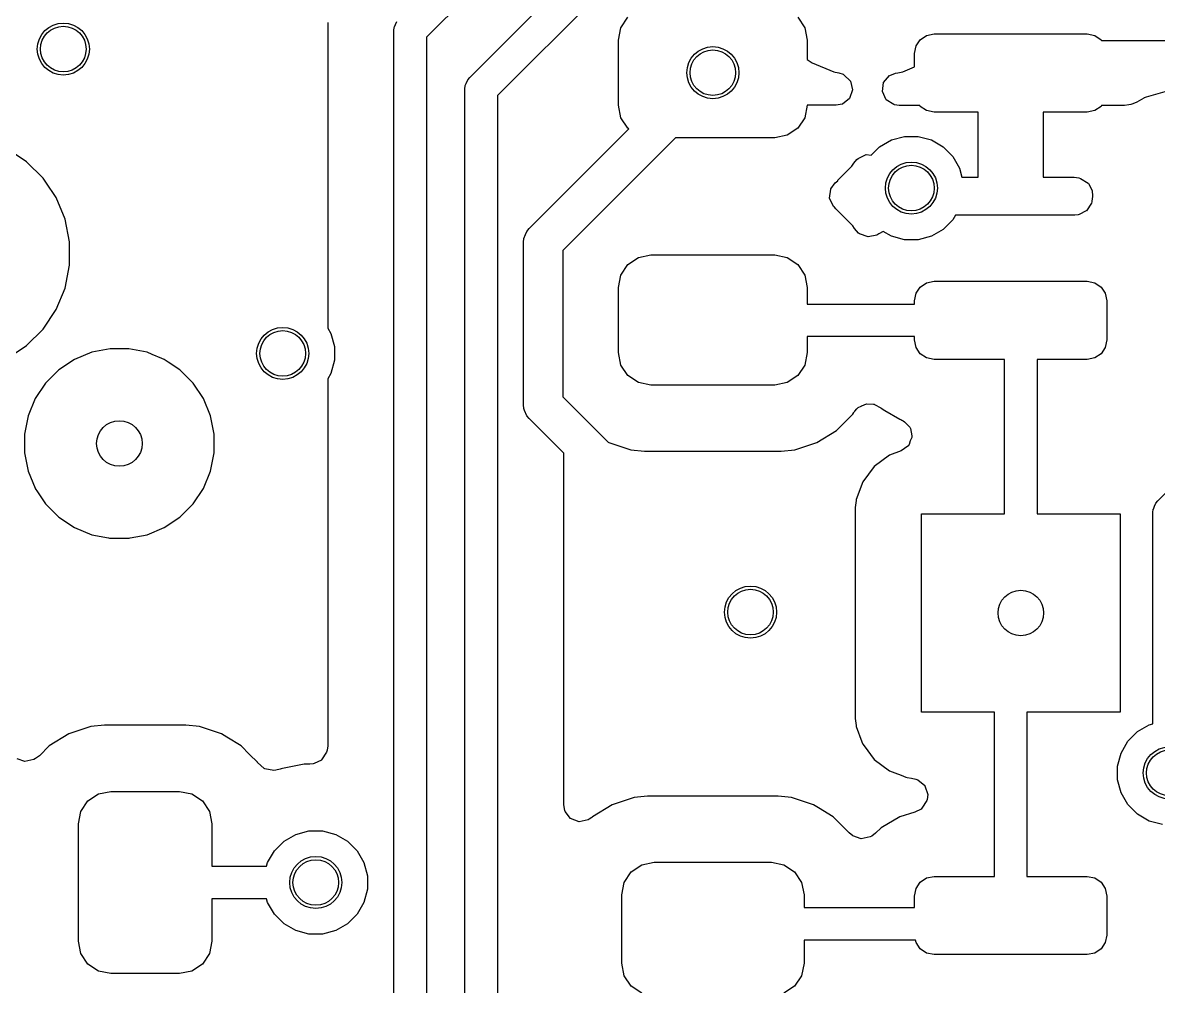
# Model space of a CAD drawing. Header units: inches. Extents: x -2.18 to 1.8, y 0.44 to 2.81.
# Drawn here: x -1.3086 to -0.9654, y 1.6636 to 1.955 of the extents above; entities that cross this region are included whole.
import ezdxf

# ---------------------------------------------------------------- set-up
doc = ezdxf.new("R2010")
doc.units = ezdxf.units.IN
doc.header["$MEASUREMENT"] = 0
doc.layers.add('BLACK', color=250, linetype='CONTINUOUS')

msp = doc.modelspace()

# ---------------------------------------------------------------- linework, layer by layer
at = {"layer": 'BLACK', "linetype": 'CONTINUOUS'}
for p, q in [((-1.08928, 2.04786), (-1.18654, 1.95061)), ((-1.17348, 1.93848), (-1.07913, 2.03283)), ((-1.07361, 2.02443), (-1.16508, 1.93296)), ((-1.12779, 1.95351), (-1.12566, 1.9567)), ((-1.07434, 1.9567), (-1.07221, 1.95351)), ((-1.2164, 1.95511), (-1.2164, 1.86267)), ((-1.19638, 1.95265), (-1.19628, 1.95361)), ((-1.19628, 1.95361), (-1.19623, 1.95374)), ((-1.19623, 1.95374), (-1.19591, 1.95451)), ((-1.19591, 1.95451), (-1.19555, 1.95538)), ((-1.12854, 1.94974), (-1.12779, 1.95351)), ((-1.07221, 1.95351), (-1.07146, 1.94974)), ((-1.19638, 1.54558), (-1.19638, 1.95265)), ((-1.18654, 1.95061), (-1.18654, 1.54354)), ((-1.12854, 1.93006), (-1.12854, 1.94974)), ((-1.07146, 1.94974), (-1.07146, 1.94386)), ((-1.03859, 1.94797), (-1.03731, 1.94988)), ((-1.03731, 1.94988), (-1.03539, 1.95116)), ((-1.03539, 1.95116), (-1.03313, 1.95161)), ((-1.03313, 1.95161), (-0.98687, 1.95161)), ((-0.98687, 1.95161), (-0.98461, 1.95116)), ((-0.98461, 1.95116), (-0.98269, 1.94988)), ((-0.98269, 1.94988), (-0.98253, 1.94965)), ((-0.98253, 1.94965), (-0.96139, 1.94965)), ((-1.03904, 1.94571), (-1.03859, 1.94797)), ((-1.07146, 1.94386), (-1.06998, 1.94288)), ((-1.06998, 1.94288), (-1.06998, 1.94288)), ((-1.06998, 1.94288), (-1.06998, 1.94288)), ((-1.06998, 1.94288), (-1.06347, 1.94018)), ((-1.03904, 1.94166), (-1.03904, 1.94571)), ((-1.06347, 1.94018), (-1.06305, 1.9401)), ((-1.06305, 1.9401), (-1.06241, 1.93997)), ((-1.06241, 1.93997), (-1.06189, 1.93987)), ((-1.06189, 1.93987), (-1.06058, 1.9394)), ((-1.06058, 1.9394), (-1.06037, 1.93929)), ((-1.06037, 1.93929), (-1.05839, 1.93738)), ((-1.04659, 1.93902), (-1.04656, 1.93903)), ((-1.04656, 1.93903), (-1.04653, 1.93905)), ((-1.04653, 1.93905), (-1.04485, 1.93974)), ((-1.04485, 1.93974), (-1.04406, 1.93989)), ((-1.04406, 1.93989), (-1.04261, 1.94018)), ((-1.04261, 1.94018), (-1.03904, 1.94166)), ((-1.17492, 1.935), (-1.17483, 1.93596)), ((-1.17483, 1.93596), (-1.17481, 1.93601)), ((-1.17481, 1.93601), (-1.17455, 1.93662)), ((-1.17455, 1.93662), (-1.17409, 1.93773)), ((-1.17409, 1.93773), (-1.17348, 1.93848)), ((-1.17409, 1.93773), (-1.17409, 1.93773)), ((-1.05839, 1.93738), (-1.05776, 1.9347)), ((-1.04878, 1.93422), (-1.04839, 1.93694)), ((-1.04839, 1.93694), (-1.04659, 1.93902)), ((-1.17492, 1.585), (-1.17492, 1.935)), ((-1.16508, 1.93296), (-1.16508, 1.58704)), ((-1.05776, 1.9347), (-1.05867, 1.93211)), ((-1.04764, 1.93171), (-1.04878, 1.93422)), ((-0.9698, 1.93222), (-0.97191, 1.93097)), ((-0.9697, 1.93229), (-0.9698, 1.93222)), ((-0.96907, 1.93248), (-0.9697, 1.93229)), ((-0.96902, 1.93248), (-0.96907, 1.93248)), ((-0.9634, 1.93412), (-0.96902, 1.93248)), ((-1.12779, 1.92629), (-1.12854, 1.93006)), ((-1.07146, 1.93006), (-1.07221, 1.92629)), ((-1.0627, 1.93006), (-1.07146, 1.93006)), ((-1.06091, 1.9304), (-1.0627, 1.93006)), ((-1.06084, 1.93042), (-1.06091, 1.9304)), ((-1.05867, 1.93211), (-1.06084, 1.93042)), ((-1.04533, 1.93023), (-1.04764, 1.93171)), ((-1.0451, 1.93016), (-1.04533, 1.93023)), ((-1.04372, 1.92996), (-1.0451, 1.93016)), ((-1.03747, 1.92996), (-1.04372, 1.92996)), ((-1.03731, 1.92972), (-1.03747, 1.92996)), ((-1.03539, 1.92844), (-1.03731, 1.92972)), ((-0.98269, 1.92972), (-0.98461, 1.92844)), ((-0.98253, 1.92996), (-0.98269, 1.92972)), ((-0.97562, 1.92996), (-0.98253, 1.92996)), ((-0.97433, 1.93013), (-0.97562, 1.92996)), ((-0.97372, 1.9303), (-0.97433, 1.93013)), ((-0.97311, 1.93047), (-0.97372, 1.9303)), ((-0.97191, 1.93097), (-0.97311, 1.93047)), ((-1.12566, 1.9231), (-1.12779, 1.92629)), ((-1.07221, 1.92629), (-1.07434, 1.9231)), ((-1.03313, 1.92799), (-1.03539, 1.92844)), ((-1.01984, 1.92799), (-1.03313, 1.92799)), ((-1.01984, 1.90831), (-1.01984, 1.92799)), ((-0.98687, 1.92799), (-1.00016, 1.92799)), ((-1.00016, 1.92799), (-1.00016, 1.90831)), ((-0.98461, 1.92844), (-0.98687, 1.92799)), ((-1.15548, 1.89278), (-1.12536, 1.9229)), ((-1.12536, 1.9229), (-1.12566, 1.9231)), ((-1.07434, 1.9231), (-1.07753, 1.92097)), ((-1.11133, 1.92022), (-1.14539, 1.88616)), ((-1.0813, 1.92022), (-1.11133, 1.92022)), ((-1.07753, 1.92097), (-1.0813, 1.92022)), ((-1.04959, 1.91749), (-1.04603, 1.91955)), ((-1.04603, 1.91955), (-1.04206, 1.92061)), ((-1.04206, 1.92061), (-1.03794, 1.92061)), ((-1.03794, 1.92061), (-1.03397, 1.91955)), ((-1.03397, 1.91955), (-1.03041, 1.91749)), ((-1.30738, 1.91297), (-1.31324, 1.91688)), ((-1.05612, 1.91396), (-1.05364, 1.91515)), ((-1.05364, 1.91515), (-1.05212, 1.91496)), ((-1.05212, 1.91496), (-1.04959, 1.91749)), ((-1.03041, 1.91749), (-1.02751, 1.91459)), ((-1.3024, 1.90798), (-1.30738, 1.91297)), ((-1.06014, 1.90946), (-1.05798, 1.91162)), ((-1.05798, 1.91162), (-1.05742, 1.91253)), ((-1.05742, 1.91253), (-1.05653, 1.9136)), ((-1.05653, 1.9136), (-1.05612, 1.91396)), ((-1.02751, 1.91459), (-1.02545, 1.91103)), ((-1.06181, 1.90779), (-1.06014, 1.90946)), ((-1.02545, 1.91103), (-1.02472, 1.90831)), ((-1.02472, 1.90831), (-1.01984, 1.90831)), ((-1.00016, 1.90831), (-0.99082, 1.90831)), ((-0.99082, 1.90831), (-0.98944, 1.90811)), ((-1.30157, 1.90674), (-1.3024, 1.90798)), ((-1.3024, 1.90798), (-1.3024, 1.90798)), ((-1.3024, 1.90798), (-1.3024, 1.90798)), ((-1.29849, 1.90213), (-1.30157, 1.90674)), ((-1.06436, 1.90468), (-1.06431, 1.90481)), ((-1.06431, 1.90481), (-1.06302, 1.90655)), ((-1.06302, 1.90655), (-1.06225, 1.90722)), ((-1.06225, 1.90722), (-1.0622, 1.90735)), ((-1.0622, 1.90735), (-1.06181, 1.90779)), ((-0.98944, 1.90811), (-0.98885, 1.90794)), ((-0.98885, 1.90794), (-0.98654, 1.90645)), ((-0.98654, 1.90645), (-0.98649, 1.9064)), ((-0.98649, 1.9064), (-0.98541, 1.90424)), ((-1.29579, 1.89562), (-1.29849, 1.90213)), ((-1.29849, 1.90213), (-1.29849, 1.90213)), ((-1.29849, 1.90213), (-1.29849, 1.90213)), ((-1.0647, 1.90195), (-1.06436, 1.90468)), ((-1.06351, 1.89947), (-1.0647, 1.90195)), ((-0.98524, 1.90241), (-0.98543, 1.90104)), ((-0.98541, 1.90424), (-0.98535, 1.90394)), ((-0.98535, 1.90394), (-0.98524, 1.9029)), ((-0.98524, 1.9029), (-0.98524, 1.90241)), ((-1.06326, 1.89919), (-1.06351, 1.89947)), ((-1.06286, 1.89874), (-1.06326, 1.89919)), ((-1.06268, 1.89856), (-1.06286, 1.89874)), ((-1.06265, 1.89853), (-1.06268, 1.89856)), ((-1.06265, 1.89852), (-1.06265, 1.89853)), ((-1.05772, 1.89359), (-1.06265, 1.89852)), ((-1.06265, 1.89852), (-1.06265, 1.89852)), ((-0.98715, 1.89809), (-0.98931, 1.89701)), ((-0.98709, 1.89814), (-0.98715, 1.89809)), ((-0.98561, 1.90045), (-0.98709, 1.89814)), ((-0.98548, 1.90089), (-0.98561, 1.90045)), ((-0.98543, 1.90104), (-0.98548, 1.90089)), ((-1.29442, 1.88871), (-1.29579, 1.89562)), ((-1.02751, 1.89541), (-1.03041, 1.89251)), ((-1.02669, 1.89683), (-1.02751, 1.89541)), ((-0.99064, 1.89683), (-1.02669, 1.89683)), ((-0.9896, 1.89694), (-0.99064, 1.89683)), ((-0.98931, 1.89701), (-0.9896, 1.89694)), ((-1.15661, 1.89093), (-1.15621, 1.89188)), ((-1.15621, 1.89188), (-1.15548, 1.89278)), ((-1.05719, 1.89274), (-1.05772, 1.89359)), ((-1.05596, 1.8914), (-1.05719, 1.89274)), ((-1.05566, 1.89117), (-1.05596, 1.8914)), ((-1.05309, 1.89021), (-1.05566, 1.89117)), ((-1.04981, 1.89112), (-1.0504, 1.8908)), ((-1.04927, 1.89148), (-1.04981, 1.89112)), ((-1.04926, 1.89148), (-1.04927, 1.89148)), ((-1.04924, 1.89149), (-1.04926, 1.89148)), ((-1.04926, 1.89148), (-1.04926, 1.89148)), ((-1.04922, 1.8915), (-1.04924, 1.89149)), ((-1.04915, 1.89155), (-1.04922, 1.8915)), ((-1.04855, 1.89191), (-1.04915, 1.89155)), ((-1.04603, 1.89045), (-1.04855, 1.89191)), ((-1.03041, 1.89251), (-1.03397, 1.89045)), ((-1.29442, 1.88166), (-1.29442, 1.88871)), ((-1.1572, 1.8886), (-1.15709, 1.88975)), ((-1.1572, 1.83945), (-1.1572, 1.8886)), ((-1.15709, 1.88975), (-1.15661, 1.89093)), ((-1.0504, 1.8908), (-1.05309, 1.89021)), ((-1.04206, 1.88939), (-1.04603, 1.89045)), ((-1.03794, 1.88939), (-1.04206, 1.88939)), ((-1.03397, 1.89045), (-1.03794, 1.88939)), ((-1.14539, 1.88616), (-1.14539, 1.84189)), ((-1.12247, 1.88403), (-1.1187, 1.88478)), ((-1.1187, 1.88478), (-1.0813, 1.88478)), ((-1.0813, 1.88478), (-1.07753, 1.88403)), ((-1.29579, 1.87475), (-1.29442, 1.88166)), ((-1.12779, 1.87871), (-1.12566, 1.8819)), ((-1.12566, 1.8819), (-1.12247, 1.88403)), ((-1.07753, 1.88403), (-1.07434, 1.8819)), ((-1.07434, 1.8819), (-1.07221, 1.87871)), ((-1.12854, 1.87494), (-1.12779, 1.87871)), ((-1.07221, 1.87871), (-1.07146, 1.87494)), ((-1.29849, 1.86824), (-1.29579, 1.87475)), ((-1.12854, 1.85526), (-1.12854, 1.87494)), ((-1.07146, 1.87494), (-1.07146, 1.86992)), ((-1.03859, 1.87317), (-1.03731, 1.87508)), ((-1.03731, 1.87508), (-1.03539, 1.87636)), ((-1.03539, 1.87636), (-1.03313, 1.87681)), ((-1.03313, 1.87681), (-0.98687, 1.87681)), ((-0.98687, 1.87681), (-0.98461, 1.87636)), ((-0.98461, 1.87636), (-0.98269, 1.87508)), ((-0.98269, 1.87508), (-0.98141, 1.87317)), ((-1.03904, 1.87091), (-1.03859, 1.87317)), ((-1.03904, 1.86992), (-1.03904, 1.87091)), ((-0.98141, 1.87317), (-0.98096, 1.87091)), ((-0.98096, 1.87091), (-0.98096, 1.85909)), ((-1.3024, 1.86238), (-1.29849, 1.86824)), ((-1.07146, 1.86992), (-1.03904, 1.86992)), ((-1.30738, 1.8574), (-1.3024, 1.86238)), ((-1.2164, 1.86267), (-1.21545, 1.86103)), ((-1.21545, 1.86103), (-1.21439, 1.85706)), ((-1.31324, 1.85349), (-1.30738, 1.8574)), ((-1.21439, 1.85706), (-1.21439, 1.85294)), ((-1.03904, 1.86008), (-1.07146, 1.86008)), ((-1.07146, 1.86008), (-1.07146, 1.85526)), ((-1.03904, 1.85909), (-1.03904, 1.86008)), ((-1.03859, 1.85683), (-1.03904, 1.85909)), ((-1.03731, 1.85492), (-1.03859, 1.85683)), ((-0.98141, 1.85683), (-0.98269, 1.85492)), ((-0.98096, 1.85909), (-0.98141, 1.85683)), ((-1.28773, 1.85533), (-1.29295, 1.85317)), ((-1.28219, 1.85643), (-1.28773, 1.85533)), ((-1.28773, 1.85533), (-1.28773, 1.85533)), ((-1.27655, 1.85643), (-1.28219, 1.85643)), ((-1.28219, 1.85643), (-1.28219, 1.85643)), ((-1.28219, 1.85643), (-1.28219, 1.85643)), ((-1.27101, 1.85533), (-1.27655, 1.85643)), ((-1.27655, 1.85643), (-1.27655, 1.85643)), ((-1.27655, 1.85643), (-1.27655, 1.85643)), ((-1.26945, 1.85468), (-1.27101, 1.85533)), ((-1.27101, 1.85533), (-1.27101, 1.85533)), ((-1.27101, 1.85533), (-1.27101, 1.85533)), ((-1.27101, 1.85533), (-1.27101, 1.85533)), ((-1.26656, 1.85349), (-1.26945, 1.85468)), ((-1.26579, 1.85317), (-1.26656, 1.85349)), ((-1.26656, 1.85349), (-1.26656, 1.85349)), ((-1.26656, 1.85349), (-1.26656, 1.85349)), ((-1.12779, 1.85149), (-1.12854, 1.85526)), ((-1.07146, 1.85526), (-1.07221, 1.85149)), ((-1.03539, 1.85364), (-1.03731, 1.85492)), ((-1.03313, 1.85319), (-1.03539, 1.85364)), ((-0.98461, 1.85364), (-0.98687, 1.85319)), ((-0.98269, 1.85492), (-0.98461, 1.85364)), ((-1.29765, 1.85003), (-1.30164, 1.84603)), ((-1.29295, 1.85317), (-1.29765, 1.85003)), ((-1.26457, 1.85235), (-1.26579, 1.85317)), ((-1.26579, 1.85317), (-1.26579, 1.85317)), ((-1.26579, 1.85317), (-1.26579, 1.85317)), ((-1.26109, 1.85003), (-1.26457, 1.85235)), ((-1.26457, 1.85235), (-1.26457, 1.85235)), ((-1.2571, 1.84603), (-1.26109, 1.85003)), ((-1.26109, 1.85003), (-1.26109, 1.85003)), ((-1.21439, 1.85294), (-1.21545, 1.84897)), ((-1.12566, 1.8483), (-1.12779, 1.85149)), ((-1.07221, 1.85149), (-1.07434, 1.8483)), ((-1.01185, 1.85319), (-1.03313, 1.85319)), ((-1.01185, 1.8065), (-1.01185, 1.85319)), ((-0.98687, 1.85319), (-1.00201, 1.85319)), ((-1.00201, 1.85319), (-1.00201, 1.8065)), ((-1.21545, 1.84897), (-1.2164, 1.84733)), ((-1.2164, 1.84733), (-1.2164, 1.73635)), ((-1.12247, 1.84616), (-1.12566, 1.8483)), ((-1.07434, 1.8483), (-1.07753, 1.84616)), ((-1.30164, 1.84603), (-1.30478, 1.84134)), ((-1.25396, 1.84134), (-1.2571, 1.84603)), ((-1.2571, 1.84603), (-1.2571, 1.84603)), ((-1.2571, 1.84603), (-1.2571, 1.84603)), ((-1.1187, 1.84541), (-1.12247, 1.84616)), ((-1.0813, 1.84541), (-1.1187, 1.84541)), ((-1.07753, 1.84616), (-1.0813, 1.84541)), ((-0.96555, 1.81042), (-0.92978, 1.8462)), ((-1.30478, 1.84134), (-1.30694, 1.83612)), ((-1.2518, 1.83612), (-1.25396, 1.84134)), ((-1.14539, 1.84189), (-1.13167, 1.82817)), ((-1.05501, 1.83911), (-1.05358, 1.83979)), ((-1.05358, 1.83979), (-1.05142, 1.83966)), ((-1.05142, 1.83966), (-1.05124, 1.83961)), ((-1.05124, 1.83961), (-1.05111, 1.83957)), ((-1.05111, 1.83957), (-1.04926, 1.83855)), ((-1.30694, 1.83612), (-1.30804, 1.83058)), ((-1.30694, 1.83612), (-1.30694, 1.83612)), ((-1.2507, 1.83058), (-1.2518, 1.83612)), ((-1.15709, 1.8383), (-1.1572, 1.83945)), ((-1.15688, 1.83778), (-1.15709, 1.8383)), ((-1.15621, 1.83617), (-1.15688, 1.83778)), ((-1.15548, 1.83527), (-1.15621, 1.83617)), ((-1.06265, 1.83167), (-1.05772, 1.83661)), ((-1.05772, 1.83661), (-1.05739, 1.83714)), ((-1.05739, 1.83714), (-1.05725, 1.8373)), ((-1.05725, 1.8373), (-1.05722, 1.83739)), ((-1.05722, 1.83739), (-1.0571, 1.83749)), ((-1.0571, 1.83749), (-1.0565, 1.83821)), ((-1.0565, 1.83821), (-1.05606, 1.8386)), ((-1.05606, 1.8386), (-1.05515, 1.83904)), ((-1.05515, 1.83904), (-1.05507, 1.8391)), ((-1.05507, 1.8391), (-1.05501, 1.83911)), ((-1.04926, 1.83855), (-1.04915, 1.83845)), ((-1.04915, 1.83845), (-1.04915, 1.83845)), ((-1.04915, 1.83845), (-1.04915, 1.83845)), ((-1.04915, 1.83845), (-1.04802, 1.83778)), ((-1.04802, 1.83778), (-1.04351, 1.83511)), ((-1.14506, 1.82486), (-1.15548, 1.83527)), ((-1.04351, 1.83511), (-1.04349, 1.83511)), ((-1.04349, 1.83511), (-1.04347, 1.8351)), ((-1.04347, 1.8351), (-1.04323, 1.83499)), ((-1.04323, 1.83499), (-1.04323, 1.83498)), ((-1.04323, 1.83498), (-1.04286, 1.83478)), ((-1.04286, 1.83478), (-1.04245, 1.8346)), ((-1.04245, 1.8346), (-1.04207, 1.83436)), ((-1.04207, 1.83436), (-1.04132, 1.83349)), ((-1.04132, 1.83349), (-1.04048, 1.83271)), ((-1.04048, 1.83271), (-1.04042, 1.83247)), ((-1.30804, 1.83058), (-1.30804, 1.83058)), ((-1.30804, 1.83058), (-1.30804, 1.82493)), ((-1.2507, 1.82493), (-1.2507, 1.83058)), ((-1.06859, 1.82801), (-1.06265, 1.83167)), ((-1.04042, 1.83247), (-1.04026, 1.83228)), ((-1.03986, 1.82956), (-1.04034, 1.82852)), ((-1.04026, 1.83228), (-1.0401, 1.83115)), ((-1.0401, 1.83115), (-1.03982, 1.83004)), ((-1.03982, 1.83004), (-1.0399, 1.82981)), ((-1.0399, 1.82981), (-1.03986, 1.82956)), ((-1.13167, 1.82817), (-1.13141, 1.82801)), ((-1.13141, 1.82801), (-1.12478, 1.82581)), ((-1.12478, 1.82581), (-1.12069, 1.82539)), ((-1.07931, 1.82539), (-1.07522, 1.82581)), ((-1.07522, 1.82581), (-1.06859, 1.82801)), ((-1.04108, 1.82696), (-1.04308, 1.82557)), ((-1.041, 1.82706), (-1.04108, 1.82696)), ((-1.0407, 1.82744), (-1.041, 1.82706)), ((-1.04034, 1.82852), (-1.0407, 1.82744)), ((-1.30804, 1.82493), (-1.30804, 1.82493)), ((-1.30804, 1.82493), (-1.30804, 1.82493)), ((-1.30804, 1.82493), (-1.30694, 1.81939)), ((-1.2518, 1.81939), (-1.2507, 1.82493)), ((-1.14506, 1.7185), (-1.14506, 1.82486)), ((-1.12069, 1.82539), (-1.07931, 1.82539)), ((-1.04662, 1.82425), (-1.05123, 1.8208)), ((-1.04308, 1.82557), (-1.04662, 1.82425)), ((-1.04662, 1.82425), (-1.04662, 1.82425)), ((-1.30694, 1.81939), (-1.30694, 1.81939)), ((-1.30694, 1.81939), (-1.3048, 1.81422)), ((-1.25396, 1.81417), (-1.2518, 1.81939)), ((-1.05123, 1.8208), (-1.05468, 1.81619)), ((-1.05123, 1.8208), (-1.05123, 1.8208)), ((-1.05123, 1.8208), (-1.05123, 1.8208)), ((-1.05468, 1.81619), (-1.05669, 1.8108)), ((-1.05468, 1.81619), (-1.05468, 1.81619)), ((-1.3048, 1.81422), (-1.30478, 1.81417)), ((-1.30478, 1.81417), (-1.30478, 1.81417)), ((-1.30478, 1.81417), (-1.30478, 1.81417)), ((-1.30478, 1.81417), (-1.30411, 1.81317)), ((-1.30411, 1.81317), (-1.30411, 1.81317)), ((-1.30411, 1.81317), (-1.30411, 1.81317)), ((-1.30411, 1.81317), (-1.30164, 1.80948)), ((-1.2571, 1.80948), (-1.25396, 1.81417)), ((-1.30164, 1.80948), (-1.30164, 1.80948)), ((-1.30164, 1.80948), (-1.29765, 1.80548)), ((-1.26109, 1.80548), (-1.2571, 1.80948)), ((-1.05672, 1.81054), (-1.05695, 1.80841)), ((-1.05671, 1.81068), (-1.05672, 1.81054)), ((-1.05669, 1.8108), (-1.05671, 1.81068)), ((-0.96688, 1.80794), (-0.96651, 1.80885)), ((-0.96651, 1.80885), (-0.96616, 1.80968)), ((-0.96616, 1.80968), (-0.96555, 1.81042)), ((-0.96616, 1.80968), (-0.96616, 1.80968)), ((-1.29765, 1.80548), (-1.29765, 1.80548)), ((-1.29765, 1.80548), (-1.29765, 1.80548)), ((-1.29765, 1.80548), (-1.29295, 1.80235)), ((-1.26579, 1.80235), (-1.26109, 1.80548)), ((-1.05695, 1.80841), (-1.05695, 1.74458)), ((-1.03693, 1.7465), (-1.03693, 1.8065)), ((-1.03693, 1.8065), (-1.01185, 1.8065)), ((-1.00201, 1.8065), (-0.97693, 1.8065)), ((-0.97693, 1.8065), (-0.97693, 1.7465)), ((-0.96699, 1.80694), (-0.9669, 1.8079)), ((-0.96699, 1.74298), (-0.96699, 1.80694)), ((-0.9669, 1.8079), (-0.96688, 1.80794)), ((-1.29295, 1.80235), (-1.28773, 1.80018)), ((-1.27101, 1.80018), (-1.26579, 1.80235)), ((-1.28773, 1.80018), (-1.28267, 1.79918)), ((-1.28267, 1.79918), (-1.28231, 1.79911)), ((-1.28231, 1.79911), (-1.28222, 1.79909)), ((-1.28222, 1.79909), (-1.28219, 1.79908)), ((-1.28219, 1.79908), (-1.27655, 1.79908)), ((-1.27655, 1.79908), (-1.27638, 1.79908)), ((-1.27638, 1.79908), (-1.27607, 1.79918)), ((-1.27607, 1.79918), (-1.27434, 1.79952)), ((-1.27434, 1.79952), (-1.27101, 1.80018)), ((-1.05695, 1.74458), (-1.05672, 1.74246)), ((-1.01492, 1.7465), (-1.03693, 1.7465)), ((-1.01492, 1.69681), (-1.01492, 1.7465)), ((-0.97693, 1.7465), (-1.00508, 1.7465)), ((-1.00508, 1.7465), (-1.00508, 1.69681)), ((-1.28799, 1.74216), (-1.29462, 1.73997)), ((-1.2839, 1.74258), (-1.28799, 1.74216)), ((-1.25925, 1.74258), (-1.2839, 1.74258)), ((-1.2839, 1.74258), (-1.2839, 1.74258)), ((-1.2839, 1.74258), (-1.2839, 1.74258)), ((-1.2839, 1.74258), (-1.2839, 1.74258)), ((-1.25516, 1.74216), (-1.25925, 1.74258)), ((-1.25925, 1.74258), (-1.25925, 1.74258)), ((-1.24853, 1.73997), (-1.25516, 1.74216)), ((-1.05672, 1.74246), (-1.05671, 1.74231)), ((-1.05671, 1.74231), (-1.05669, 1.7422)), ((-1.05669, 1.7422), (-1.05669, 1.7422)), ((-1.05669, 1.7422), (-1.05669, 1.7422)), ((-1.05669, 1.7422), (-1.05669, 1.7422)), ((-1.05669, 1.7422), (-1.05496, 1.73755)), ((-0.97457, 1.73772), (-0.97166, 1.74062)), ((-0.97166, 1.74062), (-0.9681, 1.74268)), ((-0.9681, 1.74268), (-0.96699, 1.74298)), ((-1.29462, 1.73996), (-1.30056, 1.7363)), ((-1.29462, 1.73997), (-1.29462, 1.73997)), ((-1.29462, 1.73997), (-1.29462, 1.73996)), ((-1.24693, 1.73897), (-1.24853, 1.73997)), ((-1.24853, 1.73997), (-1.24853, 1.73997)), ((-1.24853, 1.73997), (-1.24853, 1.73997)), ((-1.24853, 1.73997), (-1.24853, 1.73997)), ((-1.24259, 1.7363), (-1.24693, 1.73897)), ((-1.05496, 1.73755), (-1.05468, 1.7368)), ((-1.05468, 1.7368), (-1.0543, 1.7363)), ((-0.97662, 1.73416), (-0.97457, 1.73772)), ((-1.30355, 1.73331), (-1.30466, 1.73247)), ((-1.30056, 1.7363), (-1.30355, 1.73331)), ((-1.24001, 1.73372), (-1.24259, 1.7363)), ((-1.24259, 1.7363), (-1.24259, 1.7363)), ((-1.23766, 1.73136), (-1.24001, 1.73372)), ((-1.21677, 1.73439), (-1.21825, 1.73207)), ((-1.2166, 1.73498), (-1.21677, 1.73439)), ((-1.2164, 1.73635), (-1.2166, 1.73498)), ((-1.0543, 1.7363), (-1.05123, 1.73219)), ((-0.97769, 1.73019), (-0.97662, 1.73416)), ((-1.30796, 1.7316), (-1.31025, 1.73236)), ((-1.30789, 1.73159), (-1.30796, 1.7316)), ((-1.3052, 1.73218), (-1.30789, 1.73159)), ((-1.30466, 1.73247), (-1.3052, 1.73218)), ((-1.2376, 1.73127), (-1.23766, 1.73136)), ((-1.23563, 1.72947), (-1.2376, 1.73127)), ((-1.22352, 1.73077), (-1.23006, 1.72947)), ((-1.2218, 1.73077), (-1.22352, 1.73077)), ((-1.22077, 1.73088), (-1.2218, 1.73077)), ((-1.22047, 1.73094), (-1.22077, 1.73088)), ((-1.21831, 1.73203), (-1.22047, 1.73094)), ((-1.21825, 1.73207), (-1.21831, 1.73203)), ((-1.05123, 1.73219), (-1.05123, 1.73219)), ((-1.05123, 1.73219), (-1.05123, 1.73219)), ((-1.05123, 1.73219), (-1.04662, 1.72874)), ((-0.97769, 1.72608), (-0.97769, 1.73019)), ((-1.23539, 1.72935), (-1.23563, 1.72947)), ((-1.23269, 1.72886), (-1.23539, 1.72935)), ((-1.23208, 1.72893), (-1.23269, 1.72886)), ((-1.23073, 1.72927), (-1.23208, 1.72893)), ((-1.23043, 1.72939), (-1.23073, 1.72927)), ((-1.23006, 1.72947), (-1.23043, 1.72939)), ((-1.23043, 1.72939), (-1.23043, 1.72939)), ((-1.23043, 1.72939), (-1.23043, 1.72939)), ((-1.04662, 1.72874), (-1.04499, 1.72814)), ((-1.04499, 1.72814), (-1.04305, 1.72741)), ((-1.04305, 1.72741), (-1.04166, 1.72689)), ((-1.04166, 1.72689), (-1.04123, 1.72673)), ((-1.04123, 1.72673), (-1.04123, 1.72673)), ((-1.04123, 1.72673), (-1.04, 1.7266)), ((-1.04, 1.7266), (-1.03865, 1.72626)), ((-1.03865, 1.72626), (-1.03808, 1.72602)), ((-1.03808, 1.72602), (-1.03594, 1.7243)), ((-1.03594, 1.7243), (-1.0359, 1.72423)), ((-1.0359, 1.72423), (-1.03503, 1.72162)), ((-0.97662, 1.7221), (-0.97769, 1.72608)), ((-1.291, 1.71648), (-1.28887, 1.71968)), ((-1.28887, 1.71968), (-1.28568, 1.72181)), ((-1.28568, 1.72181), (-1.28191, 1.72256)), ((-1.28191, 1.72256), (-1.26124, 1.72256)), ((-1.26124, 1.72256), (-1.25747, 1.72181)), ((-1.25747, 1.72181), (-1.25428, 1.71968)), ((-1.25428, 1.71968), (-1.25215, 1.71648)), ((-1.1238, 1.7207), (-1.13042, 1.71851)), ((-1.11971, 1.72112), (-1.1238, 1.7207)), ((-1.08029, 1.72112), (-1.11971, 1.72112)), ((-1.11971, 1.72112), (-1.11971, 1.72112)), ((-1.11971, 1.72112), (-1.11971, 1.72112)), ((-1.11971, 1.72112), (-1.11971, 1.72112)), ((-1.0762, 1.7207), (-1.08029, 1.72112)), ((-1.08029, 1.72112), (-1.08029, 1.72112)), ((-1.06958, 1.71851), (-1.0762, 1.7207)), ((-1.03531, 1.71978), (-1.0368, 1.71746)), ((-1.03523, 1.72007), (-1.03531, 1.71978)), ((-1.03503, 1.72162), (-1.03523, 1.72007)), ((-0.97457, 1.71854), (-0.97662, 1.7221)), ((-1.29175, 1.71272), (-1.291, 1.71648)), ((-1.25215, 1.71648), (-1.2514, 1.71272)), ((-1.14475, 1.7168), (-1.14506, 1.7185)), ((-1.14465, 1.71651), (-1.14475, 1.7168)), ((-1.143, 1.71431), (-1.14465, 1.71651)), ((-1.13042, 1.71851), (-1.13636, 1.71484)), ((-1.13042, 1.71851), (-1.13042, 1.71851)), ((-1.13042, 1.71851), (-1.13042, 1.71851)), ((-1.06808, 1.71759), (-1.06958, 1.71851)), ((-1.06958, 1.71851), (-1.06958, 1.71851)), ((-1.06958, 1.71851), (-1.06958, 1.71851)), ((-1.06364, 1.71484), (-1.06808, 1.71759)), ((-1.03892, 1.71622), (-1.04351, 1.71489)), ((-1.03708, 1.71722), (-1.03892, 1.71622)), ((-1.0368, 1.71746), (-1.03708, 1.71722)), ((-0.97166, 1.71564), (-0.97457, 1.71854)), ((-1.29175, 1.67728), (-1.29175, 1.71272)), ((-1.2514, 1.71272), (-1.2514, 1.69992)), ((-1.14042, 1.71335), (-1.143, 1.71431)), ((-1.13773, 1.71393), (-1.14042, 1.71335)), ((-1.13734, 1.71415), (-1.13773, 1.71393)), ((-1.13661, 1.71469), (-1.13734, 1.71415)), ((-1.13659, 1.71467), (-1.13661, 1.71469)), ((-1.13636, 1.71484), (-1.13659, 1.71467)), ((-1.05879, 1.71), (-1.06364, 1.71484)), ((-1.06364, 1.71484), (-1.06364, 1.71484)), ((-1.04351, 1.71489), (-1.04915, 1.71155)), ((-1.04351, 1.71489), (-1.04351, 1.71489)), ((-1.04351, 1.71489), (-1.04351, 1.71489)), ((-0.9681, 1.71358), (-0.97166, 1.71564)), ((-0.96413, 1.71252), (-0.9681, 1.71358)), ((-1.22959, 1.70749), (-1.22603, 1.70955)), ((-1.22603, 1.70955), (-1.22206, 1.71061)), ((-1.22206, 1.71061), (-1.21794, 1.71061)), ((-1.21794, 1.71061), (-1.21397, 1.70955)), ((-1.21397, 1.70955), (-1.21041, 1.70749)), ((-1.05821, 1.70951), (-1.05879, 1.71)), ((-1.05781, 1.70921), (-1.05821, 1.70951)), ((-1.05766, 1.7091), (-1.05781, 1.70921)), ((-1.05513, 1.70818), (-1.05766, 1.7091)), ((-1.05083, 1.70987), (-1.05194, 1.70903)), ((-1.04915, 1.71155), (-1.05083, 1.70987)), ((-1.04915, 1.71155), (-1.04915, 1.71155)), ((-1.04915, 1.71155), (-1.04915, 1.71155)), ((-1.23249, 1.70459), (-1.22959, 1.70749)), ((-1.21041, 1.70749), (-1.20751, 1.70459)), ((-1.05244, 1.70876), (-1.05513, 1.70818)), ((-1.05194, 1.70903), (-1.05244, 1.70876)), ((-1.23455, 1.70103), (-1.23249, 1.70459)), ((-1.20751, 1.70459), (-1.20545, 1.70103)), ((-1.2514, 1.69992), (-1.23485, 1.69992)), ((-1.23485, 1.69992), (-1.23455, 1.70103)), ((-1.20545, 1.70103), (-1.20439, 1.69706)), ((-1.12468, 1.69822), (-1.12148, 1.70035)), ((-1.12148, 1.70035), (-1.11772, 1.7011)), ((-1.11772, 1.7011), (-1.08228, 1.7011)), ((-1.08228, 1.7011), (-1.07852, 1.70035)), ((-1.07852, 1.70035), (-1.07532, 1.69822)), ((-1.20439, 1.69706), (-1.20439, 1.69294)), ((-1.12681, 1.69503), (-1.12468, 1.69822)), ((-1.07532, 1.69822), (-1.07319, 1.69503)), ((-1.03731, 1.69508), (-1.03539, 1.69636)), ((-1.03539, 1.69636), (-1.03313, 1.69681)), ((-1.03313, 1.69681), (-1.01492, 1.69681)), ((-1.00508, 1.69681), (-0.98687, 1.69681)), ((-0.98687, 1.69681), (-0.98461, 1.69636)), ((-0.98461, 1.69636), (-0.98269, 1.69508)), ((-1.20439, 1.69294), (-1.20545, 1.68897)), ((-1.12756, 1.69126), (-1.12681, 1.69503)), ((-1.07319, 1.69503), (-1.07244, 1.69126)), ((-1.03904, 1.69091), (-1.03859, 1.69317)), ((-1.03859, 1.69317), (-1.03731, 1.69508)), ((-0.98269, 1.69508), (-0.98141, 1.69317)), ((-0.98141, 1.69317), (-0.98096, 1.69091)), ((-1.23485, 1.69008), (-1.2514, 1.69008)), ((-1.2514, 1.69008), (-1.2514, 1.67728)), ((-1.23455, 1.68897), (-1.23485, 1.69008)), ((-1.23249, 1.68541), (-1.23455, 1.68897)), ((-1.20545, 1.68897), (-1.20751, 1.68541)), ((-1.12756, 1.67059), (-1.12756, 1.69126)), ((-1.07244, 1.69126), (-1.07244, 1.68742)), ((-1.03904, 1.68742), (-1.03904, 1.69091)), ((-0.98096, 1.69091), (-0.98096, 1.67909)), ((-1.22959, 1.68251), (-1.23249, 1.68541)), ((-1.20751, 1.68541), (-1.21041, 1.68251)), ((-1.07244, 1.68742), (-1.03904, 1.68742)), ((-1.22603, 1.68045), (-1.22959, 1.68251)), ((-1.21041, 1.68251), (-1.21397, 1.68045)), ((-1.22206, 1.67939), (-1.22603, 1.68045)), ((-1.21794, 1.67939), (-1.22206, 1.67939)), ((-1.21397, 1.68045), (-1.21794, 1.67939)), ((-0.98096, 1.67909), (-0.98141, 1.67683)), ((-1.291, 1.67352), (-1.29175, 1.67728)), ((-1.2514, 1.67728), (-1.25215, 1.67352)), ((-1.03873, 1.67758), (-1.07244, 1.67758)), ((-1.07244, 1.67758), (-1.07244, 1.67059)), ((-1.03859, 1.67683), (-1.03873, 1.67758)), ((-1.03731, 1.67492), (-1.03859, 1.67683)), ((-1.03539, 1.67364), (-1.03731, 1.67492)), ((-0.98269, 1.67492), (-0.98461, 1.67364)), ((-0.98141, 1.67683), (-0.98269, 1.67492)), ((-1.28887, 1.67032), (-1.291, 1.67352)), ((-1.25215, 1.67352), (-1.25428, 1.67032)), ((-1.03313, 1.67319), (-1.03539, 1.67364)), ((-0.98687, 1.67319), (-1.03313, 1.67319)), ((-0.98461, 1.67364), (-0.98687, 1.67319)), ((-1.28568, 1.66819), (-1.28887, 1.67032)), ((-1.28191, 1.66744), (-1.28568, 1.66819)), ((-1.25747, 1.66819), (-1.26124, 1.66744)), ((-1.25428, 1.67032), (-1.25747, 1.66819)), ((-1.12681, 1.66682), (-1.12756, 1.67059)), ((-1.07244, 1.67059), (-1.07319, 1.66682)), ((-1.26124, 1.66744), (-1.28191, 1.66744)), ((-1.12468, 1.66363), (-1.12681, 1.66682)), ((-1.07319, 1.66682), (-1.07532, 1.66363)), ((-1.12148, 1.6615), (-1.12468, 1.66363)), ((-1.07532, 1.66363), (-1.07852, 1.6615))]:
    msp.add_line(p, q, dxfattribs=at)
at = {"layer": 'BLACK'}
for centre, radius in [((-1.2963, 1.94705), 0.00787), ((-1.1, 1.9399), 0.00787), ((-1.04, 1.905), 0.00787), ((-1.23, 1.855), 0.00787), ((-1.27937, 1.82776), 0.00689), ((-1.27937, 1.82776), 0.00689), ((-1.08862, 1.77677), 0.00787), ((-1.00693, 1.7765), 0.00689), ((-0.96207, 1.72813), 0.00787), ((-1.22, 1.695), 0.00787)]:
    msp.add_circle(centre, radius, dxfattribs=at)
at = {"layer": 'WHITE'}
for centre in [(-1.2963, 1.94705), (-1.1, 1.9399), (-1.04, 1.905), (-1.23, 1.855), (-1.08862, 1.77677), (-1.00693, 1.7765), (-0.96207, 1.72813), (-1.22, 1.695)]:
    msp.add_circle(centre, 0.00689, dxfattribs=at)

doc.saveas('drawing.dxf')
